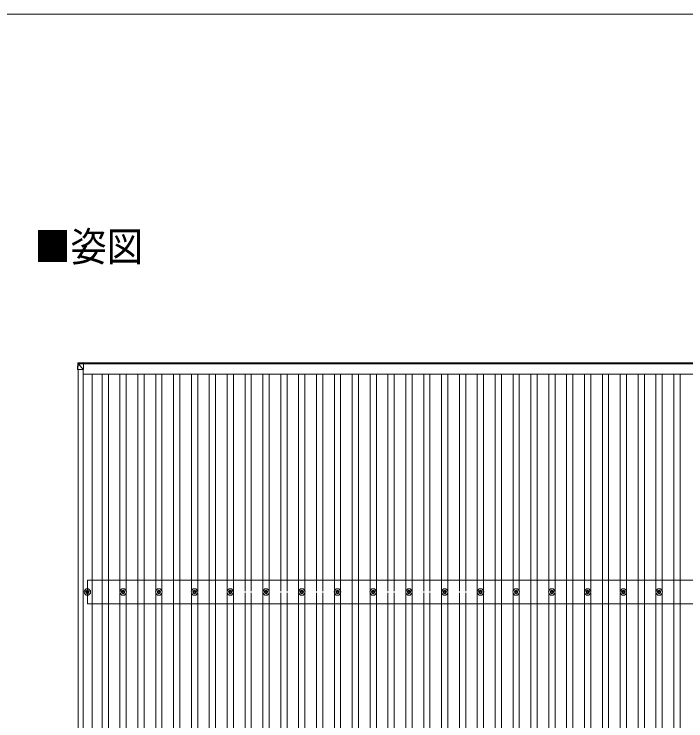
# Model space of a CAD drawing. Units: millimetres at full size, sheet at 1:50; details may follow other scales. Extents: x -14053 to 14053, y -9700 to 9700.
# Drawn here: x -8221 to -4461, y 5743 to 9700 of the extents above; entities that cross this region are included whole.
import ezdxf
from ezdxf.enums import TextEntityAlignment as Align

# ---------------------------------------------------------------- set-up
doc = ezdxf.new("R2010")
doc.units = ezdxf.units.MM
doc.header["$LTSCALE"] = 50
for name, color, linetype, lineweight in [('1-1', 2, 'Continuous', 9), ('1-2', 134, 'Continuous', 9), ('1-3', 5, 'Continuous', 5), ('1-4', 6, 'Continuous', 9), ('F-0', 7, 'Continuous', 9)]:
    doc.layers.add(name, color=color, linetype=linetype, lineweight=lineweight)
doc.styles.add('ＭＳ ゴシック', font='')
doc.styles.get('ＭＳ ゴシック').set_extended_font_data('MS Gothic')

msp = doc.modelspace()

# ---------------------------------------------------------------- linework, layer by layer
at = {"layer": '1-1'}
for p, q in [((-7832.31, 7747.26), (-1790.1, 7747.26)), ((-1790.1, 7742.66), (-7832.31, 7742.66)), ((-7862.79, 1819.7), (-7862.79, 7711.08)), ((-7833.79, 1819.65), (-7833.79, 7711.03)), ((-7833.79, 7683.83), (-1787.79, 7683.83)), ((-1810.79, 6531.28), (-7810.79, 6531.28)), ((-7810.79, 6397.28), (-7810.79, 6531.28)), ((-1810.79, 6397.28), (-7810.79, 6397.28))]:
    msp.add_line(p, q, dxfattribs=at)
at = {"layer": '1-2'}
for p, q in [((-7784.29, 1844.38), (-7784.29, 7683.83)), ((-7728.29, 1844.38), (-7728.29, 7683.83)), ((-7693.29, 1844.38), (-7693.29, 7683.83)), ((-7628.29, 6469.46), (-7628.29, 7683.83)), ((-7593.29, 6469.46), (-7593.29, 7683.83)), ((-7528.29, 1844.38), (-7528.29, 7683.83)), ((-7493.29, 1844.38), (-7493.29, 7683.83)), ((-7428.29, 6469.46), (-7428.29, 7683.83)), ((-7393.29, 6469.46), (-7393.29, 7683.83)), ((-7328.29, 1844.38), (-7328.29, 7683.83)), ((-7293.29, 1844.38), (-7293.29, 7683.83)), ((-7228.29, 6469.46), (-7228.29, 7683.83)), ((-7193.29, 6469.46), (-7193.29, 7683.83)), ((-7128.29, 1844.38), (-7128.29, 7683.83)), ((-7128.29, 1844.38), (-7128.29, 7683.83)), ((-7093.29, 1844.38), (-7093.29, 7683.83)), ((-7093.29, 1844.38), (-7093.29, 7683.83)), ((-7028.29, 1844.38), (-7028.29, 7683.83)), ((-7028.29, 1844.38), (-7028.29, 7683.83)), ((-7028.29, 6469.46), (-7028.29, 7683.83)), ((-7028.29, 6469.46), (-7028.29, 7683.83)), ((-6993.29, 1844.38), (-6993.29, 7683.83)), ((-6993.29, 1844.38), (-6993.29, 7683.83)), ((-6993.29, 6469.46), (-6993.29, 7683.83)), ((-6993.29, 6469.46), (-6993.29, 7683.83)), ((-6928.29, 6469.46), (-6928.29, 7683.83)), ((-6928.29, 6469.46), (-6928.29, 7683.83)), ((-6893.29, 6469.46), (-6893.29, 7683.83)), ((-6893.29, 6469.46), (-6893.29, 7683.83)), ((-6828.29, 1844.38), (-6828.29, 7683.83)), ((-6828.29, 1844.38), (-6828.29, 7683.83)), ((-6793.29, 1844.38), (-6793.29, 7683.83)), ((-6793.29, 1844.38), (-6793.29, 7683.83)), ((-6728.29, 6469.46), (-6728.29, 7683.83)), ((-6728.29, 6469.46), (-6728.29, 7683.83)), ((-6693.29, 6469.46), (-6693.29, 7683.83)), ((-6693.29, 6469.46), (-6693.29, 7683.83)), ((-6628.29, 1844.38), (-6628.29, 7683.83)), ((-6628.29, 1844.38), (-6628.29, 7683.83)), ((-6593.29, 1844.38), (-6593.29, 7683.83)), ((-6593.29, 1844.38), (-6593.29, 7683.83)), ((-6528.29, 6469.46), (-6528.29, 7683.83)), ((-6528.29, 6469.46), (-6528.29, 7683.83)), ((-6493.29, 6469.46), (-6493.29, 7683.83)), ((-6493.29, 6469.46), (-6493.29, 7683.83)), ((-6428.29, 1844.38), (-6428.29, 7683.83)), ((-6428.29, 1844.38), (-6428.29, 7683.83)), ((-6393.29, 1844.38), (-6393.29, 7683.83)), ((-6393.29, 1844.38), (-6393.29, 7683.83)), ((-6328.29, 1844.38), (-6328.29, 7683.83)), ((-6293.29, 1844.38), (-6293.29, 7683.83)), ((-6228.29, 6469.46), (-6228.29, 7683.83)), ((-6228.29, 1844.38), (-6228.29, 7683.83)), ((-6228.29, 1844.38), (-6228.29, 7683.83)), ((-6193.29, 6469.46), (-6193.29, 7683.83)), ((-6193.29, 1844.38), (-6193.29, 7683.83)), ((-6193.29, 1844.38), (-6193.29, 7683.83)), ((-6128.29, 6469.46), (-6128.29, 7683.83)), ((-6128.29, 6469.46), (-6128.29, 7683.83)), ((-6093.29, 6469.46), (-6093.29, 7683.83)), ((-6093.29, 6469.46), (-6093.29, 7683.83)), ((-6028.29, 1844.38), (-6028.29, 7683.83)), ((-6028.29, 1844.38), (-6028.29, 7683.83)), ((-5993.29, 1844.38), (-5993.29, 7683.83)), ((-5993.29, 1844.38), (-5993.29, 7683.83)), ((-5928.29, 6469.46), (-5928.29, 7683.83)), ((-5928.29, 6469.46), (-5928.29, 7683.83)), ((-5893.29, 6469.46), (-5893.29, 7683.83)), ((-5893.29, 6469.46), (-5893.29, 7683.83)), ((-5828.29, 1844.38), (-5828.29, 7683.83)), ((-5828.29, 1844.38), (-5828.29, 7683.83)), ((-5793.29, 1844.38), (-5793.29, 7683.83)), ((-5793.29, 1844.38), (-5793.29, 7683.83)), ((-5728.29, 6469.46), (-5728.29, 7683.83)), ((-5728.29, 6469.46), (-5728.29, 7683.83)), ((-5693.29, 6469.46), (-5693.29, 7683.83)), ((-5693.29, 6469.46), (-5693.29, 7683.83)), ((-5628.29, 1844.38), (-5628.29, 7683.83)), ((-5628.29, 1844.38), (-5628.29, 7683.83)), ((-5593.29, 1844.38), (-5593.29, 7683.83)), ((-5593.29, 1844.38), (-5593.29, 7683.83)), ((-5528.29, 1844.38), (-5528.29, 7683.83)), ((-5528.29, 1844.38), (-5528.29, 7683.83)), ((-5493.29, 1844.38), (-5493.29, 7683.83)), ((-5493.29, 1844.38), (-5493.29, 7683.83)), ((-5428.29, 6469.46), (-5428.29, 7683.83)), ((-5428.29, 6469.46), (-5428.29, 7683.83)), ((-5393.29, 6469.46), (-5393.29, 7683.83)), ((-5393.29, 6469.46), (-5393.29, 7683.83)), ((-5328.29, 1844.38), (-5328.29, 7683.83)), ((-5328.29, 1844.38), (-5328.29, 7683.83)), ((-5293.29, 1844.38), (-5293.29, 7683.83)), ((-5293.29, 1844.38), (-5293.29, 7683.83)), ((-5228.29, 6469.46), (-5228.29, 7683.83)), ((-5228.29, 6469.46), (-5228.29, 7683.83)), ((-5193.29, 6469.46), (-5193.29, 7683.83)), ((-5193.29, 6469.46), (-5193.29, 7683.83)), ((-5128.29, 1844.38), (-5128.29, 7683.83)), ((-5128.29, 1844.38), (-5128.29, 7683.83)), ((-5093.29, 1844.38), (-5093.29, 7683.83)), ((-5093.29, 1844.38), (-5093.29, 7683.83)), ((-5028.29, 6469.46), (-5028.29, 7683.83)), ((-5028.29, 6469.46), (-5028.29, 7683.83)), ((-4993.29, 6469.46), (-4993.29, 7683.83)), ((-4993.29, 6469.46), (-4993.29, 7683.83)), ((-4928.29, 1844.38), (-4928.29, 7683.83)), ((-4893.29, 1844.38), (-4893.29, 7683.83)), ((-4828.29, 6469.46), (-4828.29, 7683.83)), ((-4793.29, 6469.46), (-4793.29, 7683.83)), ((-4728.29, 1844.38), (-4728.29, 7683.83)), ((-4693.29, 1844.38), (-4693.29, 7683.83)), ((-4628.29, 6469.46), (-4628.29, 7683.83)), ((-4593.29, 6469.46), (-4593.29, 7683.83)), ((-4528.29, 1844.38), (-4528.29, 7683.83)), ((-4493.29, 1844.38), (-4493.29, 7683.83)), ((-7628.29, 3069.46), (-7628.29, 6459.1)), ((-7593.29, 3069.46), (-7593.29, 6459.1)), ((-7428.29, 3069.46), (-7428.29, 6459.1)), ((-7393.29, 3069.46), (-7393.29, 6459.1)), ((-7228.29, 3069.46), (-7228.29, 6459.1)), ((-7193.29, 3069.46), (-7193.29, 6459.1)), ((-7028.29, 3069.46), (-7028.29, 6459.1)), ((-7028.29, 3069.46), (-7028.29, 6459.1)), ((-6993.29, 3069.46), (-6993.29, 6459.1)), ((-6993.29, 3069.46), (-6993.29, 6459.1)), ((-6928.29, 3069.46), (-6928.29, 6459.1)), ((-6928.29, 3069.46), (-6928.29, 6459.1)), ((-6893.29, 3069.46), (-6893.29, 6459.1)), ((-6893.29, 3069.46), (-6893.29, 6459.1)), ((-6728.29, 3069.46), (-6728.29, 6459.1)), ((-6728.29, 3069.46), (-6728.29, 6459.1)), ((-6693.29, 3069.46), (-6693.29, 6459.1)), ((-6693.29, 3069.46), (-6693.29, 6459.1)), ((-6528.29, 3069.46), (-6528.29, 6459.1)), ((-6528.29, 3069.46), (-6528.29, 6459.1)), ((-6493.29, 3069.46), (-6493.29, 6459.1)), ((-6493.29, 3069.46), (-6493.29, 6459.1)), ((-6228.29, 3069.46), (-6228.29, 6459.1)), ((-6193.29, 3069.46), (-6193.29, 6459.1)), ((-6128.29, 3069.46), (-6128.29, 6459.1)), ((-6128.29, 3069.46), (-6128.29, 6459.1)), ((-6093.29, 3069.46), (-6093.29, 6459.1)), ((-6093.29, 3069.46), (-6093.29, 6459.1)), ((-5928.29, 3069.46), (-5928.29, 6459.1)), ((-5928.29, 3069.46), (-5928.29, 6459.1)), ((-5893.29, 3069.46), (-5893.29, 6459.1)), ((-5893.29, 3069.46), (-5893.29, 6459.1)), ((-5728.29, 3069.46), (-5728.29, 6459.1)), ((-5728.29, 3069.46), (-5728.29, 6459.1)), ((-5693.29, 3069.46), (-5693.29, 6459.1)), ((-5693.29, 3069.46), (-5693.29, 6459.1)), ((-5428.29, 3069.46), (-5428.29, 6459.1)), ((-5428.29, 3069.46), (-5428.29, 6459.1)), ((-5393.29, 3069.46), (-5393.29, 6459.1)), ((-5393.29, 3069.46), (-5393.29, 6459.1)), ((-5228.29, 3069.46), (-5228.29, 6459.1)), ((-5228.29, 3069.46), (-5228.29, 6459.1)), ((-5193.29, 3069.46), (-5193.29, 6459.1)), ((-5193.29, 3069.46), (-5193.29, 6459.1)), ((-5028.29, 3069.46), (-5028.29, 6459.1)), ((-5028.29, 3069.46), (-5028.29, 6459.1)), ((-4993.29, 3069.46), (-4993.29, 6459.1)), ((-4993.29, 3069.46), (-4993.29, 6459.1)), ((-4828.29, 3069.46), (-4828.29, 6459.1)), ((-4793.29, 3069.46), (-4793.29, 6459.1)), ((-4628.29, 3069.46), (-4628.29, 6459.1)), ((-4593.29, 3069.46), (-4593.29, 6459.1))]:
    msp.add_line(p, q, dxfattribs=at)
at = {"layer": '1-3'}
for p, q in [((-7820.79, 6466.03), (-7816.37, 6466.03)), ((-7820.79, 6462.53), (-7816.37, 6462.53)), ((-7812.54, 6474.28), (-7812.54, 6469.86)), ((-7812.54, 6458.7), (-7812.54, 6454.28)), ((-7809.04, 6474.28), (-7809.04, 6469.86)), ((-7809.04, 6458.7), (-7809.04, 6454.28)), ((-7805.21, 6466.03), (-7800.79, 6466.03)), ((-7805.21, 6462.53), (-7800.79, 6462.53)), ((-7620.79, 6466.03), (-7616.37, 6466.03)), ((-7620.79, 6462.53), (-7616.37, 6462.53)), ((-7612.54, 6474.28), (-7612.54, 6469.86)), ((-7612.54, 6458.7), (-7612.54, 6454.28)), ((-7609.04, 6474.28), (-7609.04, 6469.86)), ((-7609.04, 6458.7), (-7609.04, 6454.28)), ((-7605.21, 6466.03), (-7600.79, 6466.03)), ((-7605.21, 6462.53), (-7600.79, 6462.53)), ((-7420.79, 6466.03), (-7416.37, 6466.03)), ((-7420.79, 6462.53), (-7416.37, 6462.53)), ((-7412.54, 6474.28), (-7412.54, 6469.86)), ((-7412.54, 6458.7), (-7412.54, 6454.28)), ((-7409.04, 6474.28), (-7409.04, 6469.86)), ((-7409.04, 6458.7), (-7409.04, 6454.28)), ((-7405.21, 6466.03), (-7400.79, 6466.03)), ((-7405.21, 6462.53), (-7400.79, 6462.53)), ((-7220.79, 6466.03), (-7216.37, 6466.03)), ((-7220.79, 6462.53), (-7216.37, 6462.53)), ((-7212.54, 6474.28), (-7212.54, 6469.86)), ((-7212.54, 6458.7), (-7212.54, 6454.28)), ((-7209.04, 6474.28), (-7209.04, 6469.86)), ((-7209.04, 6458.7), (-7209.04, 6454.28)), ((-7205.21, 6466.03), (-7200.79, 6466.03)), ((-7205.21, 6462.53), (-7200.79, 6462.53)), ((-7020.79, 6466.03), (-7016.37, 6466.03)), ((-7020.79, 6466.03), (-7016.37, 6466.03)), ((-7020.79, 6462.53), (-7016.37, 6462.53)), ((-7020.79, 6462.53), (-7016.37, 6462.53)), ((-7012.54, 6474.28), (-7012.54, 6469.86)), ((-7012.54, 6474.28), (-7012.54, 6469.86)), ((-7012.54, 6458.7), (-7012.54, 6454.28)), ((-7012.54, 6458.7), (-7012.54, 6454.28)), ((-7009.04, 6474.28), (-7009.04, 6469.86)), ((-7009.04, 6474.28), (-7009.04, 6469.86)), ((-7009.04, 6458.7), (-7009.04, 6454.28)), ((-7009.04, 6458.7), (-7009.04, 6454.28)), ((-7005.21, 6466.03), (-7000.79, 6466.03)), ((-7005.21, 6466.03), (-7000.79, 6466.03)), ((-7005.21, 6462.53), (-7000.79, 6462.53)), ((-7005.21, 6462.53), (-7000.79, 6462.53)), ((-6820.79, 6466.03), (-6816.37, 6466.03)), ((-6820.79, 6462.53), (-6816.37, 6462.53)), ((-6812.54, 6474.28), (-6812.54, 6469.86)), ((-6812.54, 6458.7), (-6812.54, 6454.28)), ((-6809.04, 6474.28), (-6809.04, 6469.86)), ((-6809.04, 6458.7), (-6809.04, 6454.28)), ((-6805.21, 6466.03), (-6800.79, 6466.03)), ((-6805.21, 6462.53), (-6800.79, 6462.53)), ((-6620.79, 6466.03), (-6616.37, 6466.03)), ((-6620.79, 6462.53), (-6616.37, 6462.53)), ((-6612.54, 6474.28), (-6612.54, 6469.86)), ((-6612.54, 6458.7), (-6612.54, 6454.28)), ((-6609.04, 6474.28), (-6609.04, 6469.86)), ((-6609.04, 6458.7), (-6609.04, 6454.28)), ((-6605.21, 6466.03), (-6600.79, 6466.03)), ((-6605.21, 6462.53), (-6600.79, 6462.53)), ((-6420.79, 6466.03), (-6416.37, 6466.03)), ((-6420.79, 6462.53), (-6416.37, 6462.53)), ((-6412.54, 6474.28), (-6412.54, 6469.86)), ((-6412.54, 6458.7), (-6412.54, 6454.28)), ((-6409.04, 6474.28), (-6409.04, 6469.86)), ((-6409.04, 6458.7), (-6409.04, 6454.28)), ((-6405.21, 6466.03), (-6400.79, 6466.03)), ((-6405.21, 6462.53), (-6400.79, 6462.53)), ((-6220.79, 6466.03), (-6216.37, 6466.03)), ((-6220.79, 6462.53), (-6216.37, 6462.53)), ((-6212.54, 6474.28), (-6212.54, 6469.86)), ((-6212.54, 6458.7), (-6212.54, 6454.28)), ((-6209.04, 6474.28), (-6209.04, 6469.86)), ((-6209.04, 6458.7), (-6209.04, 6454.28)), ((-6205.21, 6466.03), (-6200.79, 6466.03)), ((-6205.21, 6462.53), (-6200.79, 6462.53)), ((-6020.79, 6466.03), (-6016.37, 6466.03)), ((-6020.79, 6462.53), (-6016.37, 6462.53)), ((-6012.54, 6474.28), (-6012.54, 6469.86)), ((-6012.54, 6458.7), (-6012.54, 6454.28)), ((-6009.04, 6474.28), (-6009.04, 6469.86)), ((-6009.04, 6458.7), (-6009.04, 6454.28)), ((-6005.21, 6466.03), (-6000.79, 6466.03)), ((-6005.21, 6462.53), (-6000.79, 6462.53)), ((-5820.79, 6466.03), (-5816.37, 6466.03)), ((-5820.79, 6462.53), (-5816.37, 6462.53)), ((-5812.54, 6474.28), (-5812.54, 6469.86)), ((-5812.54, 6458.7), (-5812.54, 6454.28)), ((-5809.04, 6474.28), (-5809.04, 6469.86)), ((-5809.04, 6458.7), (-5809.04, 6454.28)), ((-5805.21, 6466.03), (-5800.79, 6466.03)), ((-5805.21, 6462.53), (-5800.79, 6462.53)), ((-5620.79, 6466.03), (-5616.37, 6466.03)), ((-5620.79, 6462.53), (-5616.37, 6462.53)), ((-5612.54, 6474.28), (-5612.54, 6469.86)), ((-5612.54, 6458.7), (-5612.54, 6454.28)), ((-5609.04, 6474.28), (-5609.04, 6469.86)), ((-5609.04, 6458.7), (-5609.04, 6454.28)), ((-5605.21, 6466.03), (-5600.79, 6466.03)), ((-5605.21, 6462.53), (-5600.79, 6462.53)), ((-5420.79, 6466.03), (-5416.37, 6466.03)), ((-5420.79, 6462.53), (-5416.37, 6462.53)), ((-5412.54, 6474.28), (-5412.54, 6469.86)), ((-5412.54, 6458.7), (-5412.54, 6454.28)), ((-5409.04, 6474.28), (-5409.04, 6469.86)), ((-5409.04, 6458.7), (-5409.04, 6454.28)), ((-5405.21, 6466.03), (-5400.79, 6466.03)), ((-5405.21, 6462.53), (-5400.79, 6462.53)), ((-5220.79, 6466.03), (-5216.37, 6466.03)), ((-5220.79, 6462.53), (-5216.37, 6462.53)), ((-5212.54, 6474.28), (-5212.54, 6469.86)), ((-5212.54, 6458.7), (-5212.54, 6454.28)), ((-5209.04, 6474.28), (-5209.04, 6469.86)), ((-5209.04, 6458.7), (-5209.04, 6454.28)), ((-5205.21, 6466.03), (-5200.79, 6466.03)), ((-5205.21, 6462.53), (-5200.79, 6462.53)), ((-5020.79, 6466.03), (-5016.37, 6466.03)), ((-5020.79, 6462.53), (-5016.37, 6462.53)), ((-5012.54, 6474.28), (-5012.54, 6469.86)), ((-5012.54, 6458.7), (-5012.54, 6454.28)), ((-5009.04, 6474.28), (-5009.04, 6469.86)), ((-5009.04, 6458.7), (-5009.04, 6454.28)), ((-5005.21, 6466.03), (-5000.79, 6466.03)), ((-5005.21, 6462.53), (-5000.79, 6462.53)), ((-4820.79, 6466.03), (-4816.37, 6466.03)), ((-4820.79, 6462.53), (-4816.37, 6462.53)), ((-4812.54, 6474.28), (-4812.54, 6469.86)), ((-4812.54, 6458.7), (-4812.54, 6454.28)), ((-4809.04, 6474.28), (-4809.04, 6469.86)), ((-4809.04, 6458.7), (-4809.04, 6454.28)), ((-4805.21, 6466.03), (-4800.79, 6466.03)), ((-4805.21, 6462.53), (-4800.79, 6462.53)), ((-4620.79, 6466.03), (-4616.37, 6466.03)), ((-4620.79, 6462.53), (-4616.37, 6462.53)), ((-4612.54, 6474.28), (-4612.54, 6469.86)), ((-4612.54, 6458.7), (-4612.54, 6454.28)), ((-4609.04, 6474.28), (-4609.04, 6469.86)), ((-4609.04, 6458.7), (-4609.04, 6454.28)), ((-4605.21, 6466.03), (-4600.79, 6466.03)), ((-4605.21, 6462.53), (-4600.79, 6462.53))]:
    msp.add_line(p, q, dxfattribs=at)
for centre, radius in [((-7810.79, 6464.28), 18.25), ((-7810.79, 6464.28), 10.15), ((-7810.79, 6464.28), 5.85), ((-7810.79, 6464.28), 5.25), ((-7610.79, 6464.28), 18.25), ((-7610.79, 6464.28), 10.15), ((-7610.79, 6464.28), 5.85), ((-7610.79, 6464.28), 5.25), ((-7410.79, 6464.28), 18.25), ((-7410.79, 6464.28), 10.15), ((-7410.79, 6464.28), 5.85), ((-7410.79, 6464.28), 5.25), ((-7210.79, 6464.28), 18.25), ((-7210.79, 6464.28), 10.15), ((-7210.79, 6464.28), 5.85), ((-7210.79, 6464.28), 5.25), ((-7010.79, 6464.28), 18.25), ((-7010.79, 6464.28), 18.25), ((-7010.79, 6464.28), 10.15), ((-7010.79, 6464.28), 10.15), ((-7010.79, 6464.28), 5.85), ((-7010.79, 6464.28), 5.85), ((-7010.79, 6464.28), 5.25), ((-7010.79, 6464.28), 5.25), ((-6810.79, 6464.28), 18.25), ((-6810.79, 6464.28), 10.15), ((-6810.79, 6464.28), 5.85), ((-6810.79, 6464.28), 5.25), ((-6610.79, 6464.28), 18.25), ((-6610.79, 6464.28), 10.15), ((-6610.79, 6464.28), 5.85), ((-6610.79, 6464.28), 5.25), ((-6410.79, 6464.28), 18.25), ((-6410.79, 6464.28), 10.15), ((-6410.79, 6464.28), 5.85), ((-6410.79, 6464.28), 5.25), ((-6210.79, 6464.28), 18.25), ((-6210.79, 6464.28), 10.15), ((-6210.79, 6464.28), 5.85), ((-6210.79, 6464.28), 5.25), ((-6010.79, 6464.28), 18.25), ((-6010.79, 6464.28), 10.15), ((-6010.79, 6464.28), 5.85), ((-6010.79, 6464.28), 5.25), ((-5810.79, 6464.28), 18.25), ((-5810.79, 6464.28), 10.15), ((-5810.79, 6464.28), 5.85), ((-5810.79, 6464.28), 5.25), ((-5610.79, 6464.28), 18.25), ((-5610.79, 6464.28), 10.15), ((-5610.79, 6464.28), 5.85), ((-5610.79, 6464.28), 5.25), ((-5410.79, 6464.28), 18.25), ((-5410.79, 6464.28), 10.15), ((-5410.79, 6464.28), 5.85), ((-5410.79, 6464.28), 5.25), ((-5210.79, 6464.28), 18.25), ((-5210.79, 6464.28), 10.15), ((-5210.79, 6464.28), 5.85), ((-5210.79, 6464.28), 5.25), ((-5010.79, 6464.28), 18.25), ((-5010.79, 6464.28), 10.15), ((-5010.79, 6464.28), 5.85), ((-5010.79, 6464.28), 5.25), ((-4810.79, 6464.28), 18.25), ((-4810.79, 6464.28), 10.15), ((-4810.79, 6464.28), 5.85), ((-4810.79, 6464.28), 5.25), ((-4610.79, 6464.28), 18.25), ((-4610.79, 6464.28), 10.15), ((-4610.79, 6464.28), 5.85), ((-4610.79, 6464.28), 5.25)]:
    msp.add_circle(centre, radius, dxfattribs=at)
at = {"layer": '1-4'}
for p, q in [((-7866.61, 7710.49), (-7864.74, 7741.03)), ((-7864.74, 7741.03), (-7864.74, 7745.79)), ((-7862.85, 7740.84), (-7864.71, 7710.43)), ((-7832.31, 7749.59), (-7862.87, 7747.66)), ((-7832.31, 7749.58), (-7862.87, 7747.66)), ((-7862.87, 7747.66), (-7862.87, 7747.66)), ((-7862.87, 7747.66), (-7862.87, 7742.9)), ((-7862.87, 7742.9), (-7832.31, 7744.77)), ((-7862.75, 7740.85), (-7862.85, 7740.84)), ((-7832.31, 7742.81), (-7862.8, 7740.94)), ((-7832.31, 7711.02), (-7862.75, 7741.5)), ((-7832.31, 7749.58), (-7832.31, 7744.77)), ((-7832.31, 7744.77), (-7832.31, 7742.81)), ((-7832.31, 7743.46), (-7832.31, 7711.02)), ((-7864.71, 7711.08), (-7832.31, 7711.02))]:
    msp.add_line(p, q, dxfattribs=at)
msp.add_lwpolyline([(-7864.74, 7745.79), (-7866.61, 7715.31), (-7866.61, 7710.49)], dxfattribs=at)
for centre, radius, start, end in [((-7862.75, 7740.91), 2, 93.48408, 176.48407), ((-7862.52, 7753.76), 12.92, 260.08679, 268.52577), ((-7852.49, 7741.96), 10.42, 174.80664, 186.16183)]:
    msp.add_arc(centre, radius, start, end, dxfattribs=at)
for centre, major_axis, ratio, start_param, end_param in [((-7862.75, 7745.67), (-1.92, -0.56), 0.998105, 4.4898734, 5.9384966), ((-7862.75, 7740.91), (-0.12, 2), 0.02656, 0.0332981, 1.5518323), ((-7826.73, 7743.05), (-36.07, -2.1), 0.055348, 0.0000815, 0.0491486), ((-7864.61, 7710.49), (-2, 0), 0.033268, 0.0000002, 1.5185344)]:
    msp.add_ellipse(centre, major_axis=major_axis, ratio=ratio, start_param=start_param, end_param=end_param, dxfattribs=at)
at = {"layer": 'F-0', "color": 5, "lineweight": 5}
msp.add_line((-14053.43, 9700), (13346.57, 9700), dxfattribs=at)

# ---------------------------------------------------------------- texts
at = {"layer": '1-1', "color": 7, "style": 'ＭＳ ゴシック', "width": 0.9}
msp.add_text('■姿図', height=165, dxfattribs=at).set_placement((-8107.43, 8266.22), align=Align.BOTTOM_LEFT)

doc.saveas('drawing.dxf')
